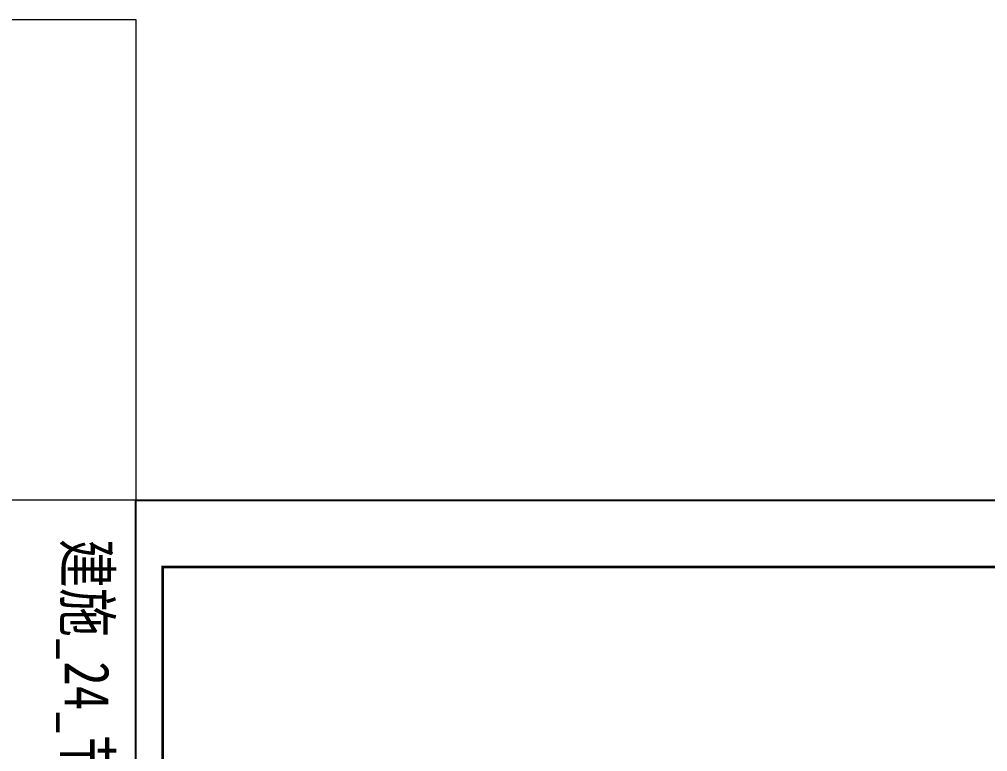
# Model space of a CAD drawing. Extents: x -1058961 to 23600, y -449123 to 2751847.
# Drawn here: x -106651 to -97590, y -14249 to -7395 of the extents above; entities that cross this region are included whole.
import ezdxf

# ---------------------------------------------------------------- set-up
doc = ezdxf.new("R2010")
doc.units = 0
doc.header["$LTSCALE"] = 1000
doc.layers.get('0').update_dxf_attribs({"linetype": 'CONTINUOUS'})
doc.layers.add('yichutu', color=7, linetype='CONTINUOUS')
doc.layers.add('导图字', color=7, linetype='CONTINUOUS')
doc.layers.add('图框', color=9, linetype='CONTINUOUS', lineweight=18)
doc.styles.add('黑体', font='simhei.ttf')

# ---------------------------------------------------------------- blocks, each defined once
blk = doc.blocks.new('GFDDDDRG')
at = {"layer": '图框'}
blk.add_lwpolyline([(923310, -107437), (923310, -159999), (893610, -159999), (893610, -107437)], close=True, dxfattribs=at)
blk.add_lwpolyline([(923310, -107437), (923310, -159999), (893610, -159999), (893610, -107437)], close=True, dxfattribs=at)
at = {"layer": '图框', "const_width": 50}
blk.add_lwpolyline([(894110, -159499), (922810, -159499), (922810, -108687), (894110, -108687)], close=True, dxfattribs=at)
blk = doc.blocks.new('yct-1051-594-26275-14850-25-1002.0')
at = {"layer": 'yichutu', "color": 7}
blk.add_lwpolyline([(0, 0), (0, 14850), (26275, 14850), (26275, 0)], close=True, dxfattribs=at)

msp = doc.modelspace()

# ---------------------------------------------------------------- linework, layer by layer
at = {"layer": '图框', "color": 2}
msp.add_lwpolyline([(-105560.59, -11895.1), (-113310.59, -11895.1), (-113310.59, -7395.1), (-105560.59, -7395.1)], close=True, dxfattribs=at)

# ---------------------------------------------------------------- block references
at = {"xscale": 0.5, "yscale": 0.5, "zscale": 0.5}
msp.add_blockref('GFDDDDRG', (-552365.48, 41823.38), dxfattribs=at)
at = {"layer": 'yichutu', "rotation": 270}
msp.add_blockref('yct-1051-594-26275-14850-25-1002.0', (-105560.59, -11895.1), dxfattribs=at)

# ---------------------------------------------------------------- texts
at = {"layer": '导图字', "color": 1, "style": '黑体', "width": 0.8}
msp.add_text('建施_24_节点大样（二）_A1', height=420.5907, rotation=270, dxfattribs=at).set_placement((-106226.45, -12255.88))

doc.saveas('drawing.dxf')
